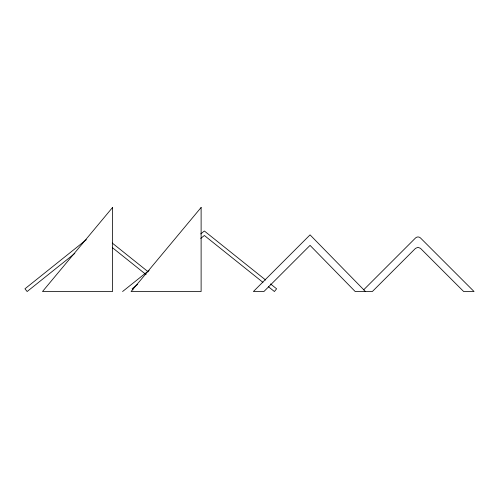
<?xml version="1.0" encoding="UTF-8"?>
<svg xmlns="http://www.w3.org/2000/svg" width="499" height="499" viewBox="0 0 499 499"><rect width="100%" height="100%" fill="white"/><g stroke="black" fill="none" stroke-linecap="round" stroke-linejoin="round"><path stroke-width="0.75" d="M363.609 289.888L415.536 237.967A3.505 3.505 0 0 1 420.489 237.967L474.05 291.528L463.671 291.528L420.489 248.346L418.012 247.317L415.536 248.346L372.348 291.528L355.194 291.528L310.054 245.377L263.902 291.528L253.398 291.528L310.054 234.873L365.474 291.528M86.352 239.676L24.95 288.796L27.139 291.528L74.844 253.367M122.586 291.528L149.151 270.271M137.587 284.424L132.129 288.796L133.002 289.888M200.723 233.919L204.365 231.006L265.674 280.051M200.723 238.403L204.365 235.491L262.936 282.353M270.527 283.937L276.602 288.796L274.413 291.528L268.375 286.7M112.238 243.044L148.178 271.799M112.281 247.566L146.101 274.618M112.556 207.472L42.502 291.528L112.556 291.528L112.556 207.472M201.116 207.472L131.069 291.528L201.116 291.528L201.116 207.472"/></g></svg>
